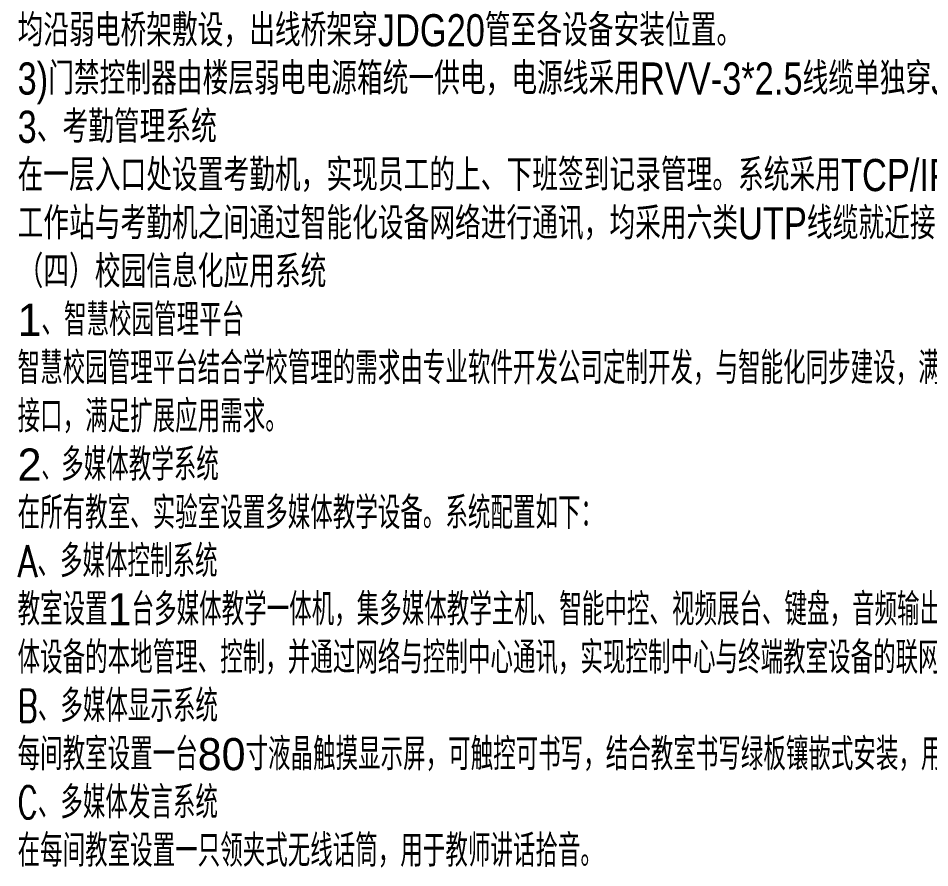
# Model space of a CAD drawing. Extents: x -55438775289 to -98440, y -7665632576 to 9496667396.
# Drawn here: x -611104 to -596935, y -16540 to -3335 of the extents above; entities that cross this region are included whole.
import ezdxf

# ---------------------------------------------------------------- set-up
doc = ezdxf.new("R2010")
doc.units = 0
doc.header["$LTSCALE"] = 1000
doc.layers.add('sm', color=3, linetype='CONTINUOUS')
doc.styles.add('DQ', font='chmltxt.shx', dxfattribs={"width": 0.7, "bigfont": 'chmlhz.shx'})

msp = doc.modelspace()

# ---------------------------------------------------------------- texts
at = {"layer": 'sm', "insert": (-611114, 20731), "char_height": 500, "attachment_point": 1, "line_spacing_factor": 0.9, "style": 'DQ'}
msp.add_mtext_dynamic_auto_height_columns('{\\Fromans1,hztxt|c134;\\H0.99997x;\\W0.8;2、电子巡更系统\\P2.1、系统功能\\P根据本项目各区域的使用功能和安全防范管理的要求，系统按照预先编制的保安人员巡查程序，通过信息识读对保安人员巡逻的工作状态（是否准时、是否遵守顺序等）进行监督、纪录。\\P2.2、系统设置\\P系统采用离线式巡更管理系统，管理工作站设置在行政办公楼安防控制室，管理工作站与入侵报警系统共用。\\P巡更点主要设置在各重要出入口、主要通道、走廊等处，巡更点的位置可根据管理需要按照后期巡更路线进行调整。\\P\\Fbzxw,bzhz|c134;\\H0.99993x;可以查询保安人员的巡更记录，可以任意编制巡更路线、巡更点、巡更时间和巡更人员，并且能够显示巡更状态、巡更超时报警，以保证巡更人员的安全。对每天的巡更信息生成各种报表，便于管理人员查询，保障广场的安全。\\P3、设备网\\P为保证智能化各子系统数据、图像、控制信号的可靠传输，提高系统的独立性、可靠性及完整性，建立智能化设备网。\\P智能化设备网均采用星型拓扑结构的两层网络架构：核心层、接入层,核心采用高性能、模块化交换机，具有双电源、双引擎等冗余措施，接入层采用POE接入交换机，核心交换机设置在一层安防控制室，接入交换机分别设置在各楼层弱电间内。核心交换机与接入交换机之间均采用6芯万兆多模光纤进行通讯。同时，各设备配置均应满足智能化系统信息传输要求，并具备将来扩容和升级的条件。\\P系统用于承载以下智能化系统的数据传输及系统管理：\\Pa.视频安防监控系统\\H0.99997x;\\Pb.信息导引及发布系统\\Pc.门禁管理系统\\Pd.考勤管理系统\\P\\Fchmltxt,hztxt|c134;\\H1.0001x;\\C0;（三）\\C256;智能卡管理系统\\P1、系统架构\\P智能卡管理服务器设置在\\Fromans1,hztxt|c134;行政办公楼\\H0.99997x;安防控制室\\Fchmltxt,hztxt|c134;内，智能卡管理服务器通过智能化网络与各子系统管理工作站进行通讯，实现门禁智能卡功能。\\P2、门禁管理系统\\P2.1、系统设置\\P系统主要由管理工作站、发卡器、网络门禁控制器、读卡器、出门按钮、电控锁等设备组成，管理工作站与门禁控制器通过智能化网络进行通讯。\\P门禁管理工作站暂设置在安防控制室，实现门禁的发卡授权，建设单位可根据后期管理需要，在相关管理科室设置管理分站。\\P门禁点主要设置在安防控制室、网络监控室等位置。\\P2.2、管线敷设及系统供电\\P1)门禁控制器采用六类UTP线缆接入智能化网络，线缆沿弱电桥架敷设，出桥架后穿JDG20管至各门禁控制器。\\P2)门禁控制器至前端读卡器采用RVV8*0.5的线缆、至电控锁采用RVV4*0.5的线缆、至开门按钮采用RVV2*0.5的线缆，均沿弱电桥架敷设，出线桥架穿JDG20管至各设备安装位置。\\P3)门禁控制器由楼层弱电电源箱统一供电，电源线采用RVV-3*2.5线缆单独穿JDG20管敷设。\\P3、考勤管理系统\\P在一层入口处设置考勤机，实现员工的上、下班签到记录管理。系统采用TCP/IP网络架构，由管理工作站、考勤机组成。管理工作站与考勤机之间通过智能化设备网络进行通讯，均采用六类UTP线缆就近接至智能化设备网络接入交换机。\\C0;\\P\\Fromans1,hztxt|c134;\\C256;（四）校园信息化应用系统\\P\\Fbzxw|c134;\\W1;1\\Fchmltxt,hztxt|c134;\\W0.7;、智慧校园管理平台\\fTimes New Roman|b0|i0|c0|p18;\\P\\Fchmltxt,hztxt|c134;智慧校园管理平台结合学校管理的需求由专业软件开发公司定制开发，与智能化同步建设，满足学校必备的软硬件需求；平台预留与其他应用系统的接口，满足扩展应用需求。\\fTimes New Roman|b0|i0|c0|p18;\\C0;\\P\\Fbzxw|c134;\\W1;\\C256;2\\Fromans1,hztxt|c134;\\H0.875x;\\W0.7;、\\H1.1429x;多媒体教学系统\\P在所有教室、实验室设置多媒体教学设备。系统配置如下：\\fTimes New Roman|b0|i0|c0|p18;\\P\\Fromans1,hztxt|c134;\\H0.99996x;\\W0.8;A\\W0.7;、多媒体控制系统\\fTimes New Roman|b0|i0|c0|p18;\\P\\Fromans1,hztxt|c134;教室设置\\Fbzxw|c134;\\H0.99996x;\\W1;1\\Fromans1,hztxt|c134;\\W0.7;台多媒体教学一体机，集多媒体教学主机、智能中控、视频展台、键盘，音频输出（与教室内广播网络主音箱通讯）。实现对教室内多媒体设备的本地管理、控制，并通过网络与控制中心通讯，实现控制中心与终端教室设备的联网管理。\\fTimes New Roman|b0|i0|c0|p18;\\P\\Fromans1,hztxt|c134;B、多媒体显示系统\\fTimes New Roman|b0|i0|c0|p18;\\P\\Fromans1,hztxt|c134;每间教室设置一台\\Fbzxw|c134;\\H0.99996x;\\W1;80\\Fromans1,hztxt|c134;\\W0.7;寸液晶触摸显示屏，可触控可书写，结合教室书写绿板镶嵌式安装，用于教学演示。\\fTimes New Roman|b0|i0|c0|p18;\\P\\Fromans1,hztxt|c134;C、多媒体发言系统\\fTimes New Roman|b0|i0|c0|p18;\\P\\Fromans1,hztxt|c134;在每间教室设置一只领夹式无线话筒，用于教师讲话拾音。}', width=22838.26, gutter_width=2500, height=48085, count=1, dxfattribs=at)

doc.saveas('drawing.dxf')
